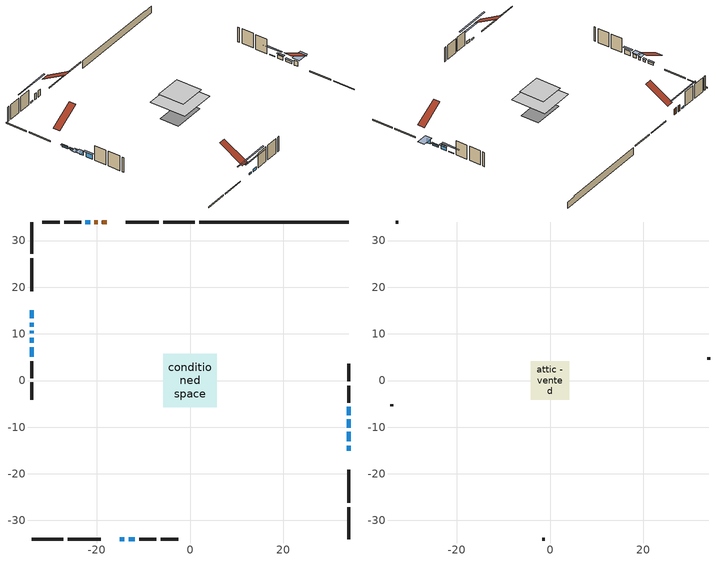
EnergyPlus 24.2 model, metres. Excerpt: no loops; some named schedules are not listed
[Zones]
conditioned space
 floor outside (Floor1 construction): -0.9,-0.9 -0.9,0.9 0.9,0.9 0.9,-0.9 z0.38
 floor adiabatic (AdiabaticFloorConstruction): -5.76,-5.76 -5.76,5.76 5.76,5.76 5.76,-5.76 z2.82
 floor foundation (Slab1 construction): -5.03,-2.97 -5.03,2.97 5.03,2.97 5.03,-2.97 z-1.98
 wall outside (RimJoist1 construction): 1.04,33.98 -5.77,33.98 / -33.98,-33.98 -27.17,-33.98 / -33.98,33.98 -33.98,27.17 / 33.98,-33.98 33.98,-27.17 z0.38:0.68
 wall outside (RimJoist2 construction): -6.7,33.98 -13.8,33.98 / -26.24,-33.98 -19.13,-33.98 / -33.98,26.24 -33.98,19.13 / 33.98,-26.24 33.98,-19.13 z0.38:0.68
 wall outside (AdiabaticWallConstruction 1): -17.87,33.98 -18.86,33.98 / -19.79,33.98 -20.5,33.98 z0.38:2.41
 wall outside (AdiabaticWallConstruction): 33.98,-15.06 33.98,-13.95 z0.38:1.98; 33.98,-13.02 33.98,-11.04 / -33.98,15.06 -33.98,13.34 / -33.98,12.41 -33.98,11.55 z0.38:1.09; -21.42,33.98 -22.42,33.98 / -15.06,-33.98 -14.07,-33.98 z0.38:0.84; -33.98,10.62 -33.98,10.11 z0.38:1.3; 33.98,-10.11 33.98,-8.36 / -33.98,9.18 -33.98,8.06 z0.38:1.55; 33.98,-7.43 33.98,-5.67 z0.38:0.63; -33.98,7.14 -33.98,5.1 z0.38:1.85; -13.14,-33.98 -11.79,-33.98 z0.38:1.19
 wall outside (Wall1 construction): -23.34,33.98 -26.99,33.98 / -10.87,-33.98 -7.22,-33.98 / -33.98,4.17 -33.98,0.53 / 33.98,-4.75 33.98,-1.1 z0.38:5.26
 wall outside (Wall2 construction): -27.92,33.98 -31.65,33.98 / -6.3,-33.98 -2.56,-33.98 / -33.98,-0.4 -33.98,-4.13 / 33.98,-0.18 33.98,3.56 z0.38:5.26
 wall foundation (FoundationWall1 construction): 1.97,33.98,-1.98 1.97,33.98,0.38 30.78,33.98,0.38 30.78,33.98,0.1 33.98,33.98,0.1 33.98,33.98,-1.98
 window (WindowConstruction 8): 33.98,-15.06 33.98,-13.95 z0.38:1.98
 window (WindowConstruction 5): 33.98,-13.02 33.98,-11.04 z0.38:1.09
 window (WindowConstruction 6): -33.98,15.06 -33.98,13.34 z0.38:1.09
 window (WindowConstruction 7): -33.98,12.41 -33.98,11.55 z0.38:1.09
 window (WindowConstruction 10): -21.42,33.98 -22.42,33.98 z0.38:0.84
 window (WindowConstruction 11): -15.06,-33.98 -14.07,-33.98 z0.38:0.84
 window (WindowConstruction 9): -33.98,10.62 -33.98,10.11 z0.38:1.29
 window (WindowConstruction): 33.98,-10.11 33.98,-8.36 z0.38:1.55
 window (WindowConstruction 1): 33.98,-7.43 33.98,-5.68 z0.38:0.63
 window (WindowConstruction 2): -33.98,9.18 -33.98,8.06 z0.38:1.55
 window (WindowConstruction 3): -33.98,7.14 -33.98,5.1 z0.38:1.85
 window (WindowConstruction 4): -13.14,-33.98 -11.8,-33.98 z0.38:1.19
 door (Door): -17.87,33.98 -18.86,33.98 z0.38:2.41
 door (Door 1): -19.79,33.98 -20.49,33.98 z0.38:2.41
 ceiling adiabatic (AdiabaticFloorConstruction): 5.76,-5.76 5.76,5.76 -5.76,5.76 -5.76,-5.76 z2.82
attic - vented
 floor to conditioned space (Floor2 construction Reversed): -4.11,-4.11 -4.11,4.11 4.11,4.11 4.11,-4.11 z5.26
 wall outside (Wall3 construction): -32.58,33.98 -33.05,33.98 / -1.63,-33.98 -1.16,-33.98 / -33.98,-5.06 -33.98,-5.53 / 33.98,4.49 33.98,4.96 z0.38:5.26
 roof outside (Roof1 construction): -16.94,33.98,5.26 -16.94,26.34,9.71 -14.73,26.34,9.71 -14.73,33.98,5.26; -15.99,-33.98,5.26 -15.99,-26.34,9.71 -18.2,-26.34,9.71 -18.2,-33.98,5.26; -33.98,15.99,5.26 -26.34,15.99,9.71 -26.34,18.2,9.71 -33.98,18.2,5.26; 33.98,-15.99,5.26 26.34,-15.99,9.71 26.34,-18.2,9.71 33.98,-18.2,5.26
shading: 33.98,-13.34 33.98,-15.67 37.64,-15.67 37.64,-13.34 z2.59; 33.98,-10.89 33.98,-13.17 34.44,-13.17 34.44,-10.89 z1.24; -33.98,13.19 -33.98,15.21 -34.44,15.21 -34.44,13.19 z1.24; -33.98,11.4 -33.98,12.56 -34.44,12.56 -34.44,11.4 z1.24; -27.9,33.98 -15.93,33.98 -15.93,34.27 -27.9,34.27 z6.33; -8.58,-33.98 -20.55,-33.98 -20.55,-34.27 -8.58,-34.27 z6.33; -33.98,9.81 -33.98,10.92 -35.5,10.92 -35.5,9.81 z1.59; 33.98,-8.06 33.98,-10.41 34.44,-10.41 34.44,-8.06 z1.85; 33.98,-3.54 33.98,-9.56 34.44,-9.56 34.44,-3.54 z2.76; -33.98,7.77 -33.98,9.48 -35.5,9.48 -35.5,7.77 z1.85; -33.98,4.64 -33.98,7.6 -34.59,7.6 -34.59,4.64 z2.31; -8.13,-33.98 -16.8,-33.98 -16.8,-34.27 -8.13,-34.27 z4.85
[Building]
Building 1: Terrain=Suburbs
[Site:Location]
Edmonton Intl AP_AB: Latitude {deg}=53.31; Longitude {deg}=-113.58; Time Zone {hr}=-7; Elevation {m}=723; Keep Site Location Information=Yes
[Site:GroundTemperature:Shallow]
-1.56185, -3.61833, -3.78302, -2.80711, 1.11059, 5.01004, 8.39065, 10.5322, 10.7141, 8.97234, 5.67794, 1.89811
[Site:WaterMainsTemperature]
Calculation Method=Schedule; Temperature Schedule=mains temperature schedule
[Material] Roughness=Rough; Thermal Absorptance=0.9
Name | Thickness {m} | Conductivity {W/m-K} | Density {kg/m3} | Specific Heat {J/kg-K} | Solar Absorptance | Visible Absorptance
asphalt or fiberglass shingles | 0.00635 | 0.162714 | 1121.4 | 1465.45 | 0.4 | 0.4
ceiling loosefill ins | 0.254 | 0.0480833 | 16.02 | 1046.75 | 0.7 | 0.7
ceiling stud and cavity | 0.1397 | 0.3212 | 65.682 | 1177.47 | 0.7 | 0.7
concrete 4.0 in. | 0.1016 | 1.803125 | 2242.8 | 837.4 | 0.7 | 0.7
concrete 8.0 in. | 0.2032 | 1.803125 | 2242.8 | 837.4 | 0.7 | 0.7
door material | 0.04445 | 0.053851 | 512.64 | 1214.23 | 0.7 | 0.7
door material 1 | 0.04445 | 0.0451087 | 512.64 | 1214.23 | 0.7 | 0.7
exterior vertical ins | 0.0457286 | 0.029427 | 32.04 | 1214.23 | 0.7 | 0.7
floor covering | 0.0127 | 0.0433444 | 54.468 | 1339.84 | 0.6 | 0.6
floor rigid ins; rim joist rigid ins; wall rigid ins | 0.051816 | 0.029427 | 32.04 | 1214.23 | 0.7 | 0.7
floor rigid ins 1; wall rigid ins 1 | 0.512978 | 0.029427 | 32.04 | 1214.23 | 0.7 | 0.7
floor stud and cavity | 0.1397 | 0.102082 | 92.3553 | 1139.71 | 0.7 | 0.7
floor stud and cavity 1 | 0.1397 | 1.75129 | 37.0049 | 1207.88 | 0.7 | 0.7
furniture material conditioned space 1 | 0.1524 | 0.115458 | 640.8 | 1214.23 | 0.6 | 0.6
gypsum board | 0.0127 | 0.160291 | 801 | 837.4 | 0.6 | 0.6
gypsum board 1 | 0.0127 | 0.160291 | 801 | 837.4 | 0.7 | 0.7
osb sheathing 0.5 in. | 0.0127 | 0.115458 | 512.64 | 1214.23 | 0.7 | 0.7
osb sheathing 0.75 in. | 0.01905 | 0.115458 | 512.64 | 1214.23 | 0.7 | 0.7
osb sheathing 2.0 in. | 0.0508 | 0.115458 | 512.64 | 1214.23 | 0.7 | 0.7
rim joist stud and cavity | 0.0508 | 0.0402607 | 125.044 | 1163.47 | 0.6 | 0.6
rim joist stud and cavity 1 | 0.0508 | 0.029095 | 125.044 | 1163.47 | 0.6 | 0.6
wall stud and cavity | 0.1397 | 0.251076 | 139.0536 | 1170.24 | 0.7 | 0.7
wall stud and cavity 1 | 0.1397 | 0.238976 | 139.0536 | 1170.24 | 0.7 | 0.7
wall stud and cavity 2 | 0.0889 | 6.9971 | 50.32683 | 1063.81 | 0.6 | 0.6
wall stud and cavity 3 | 0.0889 | 0.380278 | 52.3479 | 1209.89 | 0.7 | 0.7
wall stud and cavity 4 | 0.0889 | 0.391764 | 83.0341 | 1211.67 | 0.7 | 0.7
wood siding | 0.0254 | 0.102417 | 544.68 | 1172.36 | 0.4 | 0.4
wood siding 1 | 0.00254 | 0.102417 | 544.68 | 1172.36 | 0.4 | 0.4
wood siding 2; wood siding 3; wood siding 4 | 0.0254 | 0.102417 | 544.68 | 1172.36 | 0.7 | 0.7
[WindowMaterial:SimpleGlazingSystem]
Name | U-Factor {W/m2-K} | Solar Heat Gain Coefficient
WindowMaterial | 2.188869 | 0.56
WindowMaterial 1 | 2.45517 | 0.3
WindowMaterial 10 | 5.31915 | 0.49
WindowMaterial 2 | 2.3047 | 0.45
WindowMaterial 3 | 2.07588 | 0.65
WindowMaterial 4 | 4.31925 | 0.54
WindowMaterial 5 | 2.293912 | 0.46
WindowMaterial 6 | 2.31265 | 0.44
WindowMaterial 7 | 2.14515 | 0.57
WindowMaterial 8 | 2.14117 | 0.58
WindowMaterial 9 | 2.16843 | 0.55
[Construction]
AdiabaticFloorConstruction: floor stud and cavity 1, floor rigid ins 1, osb sheathing 0.75 in., floor covering
AdiabaticWallConstruction: wood siding 3, wall rigid ins 1, wall stud and cavity 3, gypsum board
AdiabaticWallConstruction 1: wood siding 4, wall rigid ins 1, wall stud and cavity 3, gypsum board
Door: door material
Door 1: door material 1
Floor1 construction: floor stud and cavity, floor rigid ins, osb sheathing 0.75 in., floor covering
Floor2 construction Reversed: gypsum board, ceiling stud and cavity, ceiling loosefill ins
FoundationWall1 construction: concrete 8.0 in., gypsum board 1
furniture construction conditioned space 1: furniture material conditioned space 1
PartitionWallConstruction: gypsum board, wall stud and cavity 4, gypsum board
RimJoist1 construction: wood siding 2, rim joist rigid ins, osb sheathing 2.0 in., rim joist stud and cavity
RimJoist2 construction: wood siding 2, osb sheathing 2.0 in., rim joist stud and cavity 1
Roof1 construction: asphalt or fiberglass shingles
Slab1 construction: concrete 4.0 in.
Wall1 construction: wood siding, wall rigid ins, osb sheathing 0.5 in., wall stud and cavity, gypsum board
Wall2 construction: wood siding, wall rigid ins, osb sheathing 0.5 in., wall stud and cavity 1, gypsum board
Wall3 construction: wood siding 1, wall stud and cavity 2
WindowConstruction: WindowMaterial
WindowConstruction 1: WindowMaterial 1
WindowConstruction 10; WindowConstruction 11: WindowMaterial 10
WindowConstruction 2: WindowMaterial 2
WindowConstruction 3: WindowMaterial 3
WindowConstruction 4: WindowMaterial 4
WindowConstruction 5: WindowMaterial 5
WindowConstruction 6: WindowMaterial 6
WindowConstruction 7: WindowMaterial 7
WindowConstruction 8: WindowMaterial 8
WindowConstruction 9: WindowMaterial 9
[Zone] Multiplier=1; Part of Total Floor Area=Yes
Name | Volume {m3}
attic - vented | 46.6133
conditioned space | 488.8
[Space]
Name | Zone | Volume {m3}
attic - vented 1 | attic - vented | 46.6133
conditioned space 1 | conditioned space | 488.8
[ZoneInfiltration:EffectiveLeakageArea]
infil attic - vented 1: Zone or Space=attic - vented 1; Schedule=Always On Discrete; Effective Air Leakage Area {cm2}=2349.22; Stack Coefficient=0.000648953; Wind Coefficient=1.72118e-05
[ZoneMixing]
whole house fan mix: Zone or Space=attic - vented; Schedule=Always On Continuous; Design Flow Rate Calculation Method=Flow/Zone; Design Flow Rate {m3/s}=0; Source Zone or Space=conditioned space
[SurfaceProperty:ExposedFoundationPerimeter]
Slab1: Exposed Perimeter Calculation Method=TotalExposedPerimeter; Total Exposed Perimeter {m}=32.005
[InternalMass] Zone or ZoneList=conditioned space; Space or SpaceList=conditioned space 1
Name | Construction | Surface Area {m2}
furniture mass conditioned space 1 | furniture construction conditioned space 1 | 78.332
partition wall mass | PartitionWallConstruction | 195.83
[Lights]
interior lighting: Zone or ZoneList or Space or SpaceList=conditioned space 1; Schedule=interior lighting schedule; Design Level Calculation Method=LightingLevel; Lighting Level {W}=343.2; Return Air Fraction=0; Fraction Radiant=0.6; Fraction Visible=0.2; Fraction Replaceable=1
[People]
occupants: Zone or ZoneList or Space or SpaceList=conditioned space 1; Number of People Schedule=occupants schedule; Number of People Calculation Method=People; Number of People=3; Fraction Radiant=0.314171; Sensible Heat Fraction=0.56303; Activity Level Schedule=occupants activity schedule; Carbon Dioxide Generation Rate {m3/s-W}=0; Enable ASHRAE 55 Comfort Warnings=No; Mean Radiant Temperature Calculation Type=EnclosureAveraged
[ElectricEquipment] Zone or ZoneList or Space or SpaceList=conditioned space 1; Design Level Calculation Method=EquipmentLevel
Name | Schedule | Design Level {W} | Fraction Latent | Fraction Radiant | Fraction Lost
clothes dryer | clothes dryer schedule | 140.772 | 0.015 | 0.081 | 0.85
clothes washer | clothes washer schedule | 32.1985 | 0.03 | 0.162 | 0.7
cooking range | cooking range schedule | 215.147 | 0.08 | 0.432 | 0.2
dishwasher | dishwasher schedule | 66.8632 | 0.3 | 0.18 | 0.4
fridge | fridge schedule | 72.9452 | 0 | 0.6 | 0
mech vent bath fan 0 | mech vent bath fan 0 schedule | 50.2 | 0 | 0 | 1
mech vent bath fan 1 | mech vent bath fan 1 schedule | 50.2 | 0 | 0 | 1
mech vent bath fan 2 | mech vent bath fan 2 schedule | 50.2 | 0 | 0 | 1
mech vent house fan | mech vent house fan schedule | 0 | 0 | 0 | 1
mech vent house fan cfis | mech vent house fan cfis schedule | 0 | 0 | 0 | 0
mech vent range fan 0 | mech vent range fan 0 schedule | 57 | 0 | 0 | 1
misc plug loads | misc plug loads schedule | 494.7 | 0.045 | 0.513 | 0.1
whole house fan | Always On Discrete | 0 | 0 | 0 | 1
[OtherEquipment] Zone or ZoneList or Space or SpaceList=conditioned space 1; Design Level Calculation Method=EquipmentLevel
Name | Fuel Type | Schedule | Design Level {W} | Fraction Latent | Fraction Radiant | Fraction Lost
clothes dryer 1 | Electricity | clothes dryer schedule | 0 | 0.015 | 0.081 | 0.85
cooking range 1 | Electricity | cooking range schedule | 0 | 0.08 | 0.432 | 0.2
general water use latent | None | general water use schedule | 62.594 | 1 | 0 | 0
general water use sensible | None | general water use schedule | -61.6891 | 0 | 0.6 | 0
mech vent house fan latent load | None | Always On Discrete | 0 | 1 | 0 | 0
mech vent house fan sensible load | None | Always On Discrete | 0 | 0 | 0 | 0
water heater energy adjustment1 | NaturalGas | Always On Discrete | 0.01 | 0 | 0 | 1
[ZoneInfiltration:DesignFlowRate] Zone or ZoneList or Space or SpaceList=conditioned space 1; Schedule=Always On Discrete; Design Flow Rate Calculation Method=Flow/Zone; Design Flow Rate {m3/s}=0
infil flow; natural vent flow; whole house fan flow
[AvailabilityManager:Scheduled]
furnace airloop Availability Manager: Schedule=Always On Discrete
[Foundation:Kiva]
Foundation Kiva 1: Initial Indoor Air Temperature {C}=18; Wall Height Above Grade {m}=0.379994; Wall Depth Below Slab {m}=0.2032; Custom Block Material Name 1=exterior vertical ins; Custom Block Depth 1 {m}=2.36001; Custom Block X Position 1 {m}=0.2159; Custom Block Z Position 1 {m}=0
[Foundation:Kiva:Settings]
Soil Conductivity {W/m-K}=0.849921; Soil Density {kg/m3}=1842.3; Soil Specific Heat {J/kg-K}=418.7; Ground Solar Absorptivity=0.9; Ground Thermal Absorptivity=0.9; Ground Surface Roughness {m}=0.03; Far-Field Width {m}=40; Deep-Ground Boundary Condition=ZeroFlux; Deep-Ground Depth {m}=40; Minimum Cell Dimension {m}=0.2; Maximum Cell Growth Coefficient=3; Simulation Timestep=Timestep
[Exterior:Lights]
exterior lighting: Schedule=exterior lighting schedule; Design Level {W}=75.6
[EnergyManagementSystem:GlobalVariable]
furnace_airloop_Fan_RTF
infil_program_Qfan
infil_program_Qinf
natural_vent_program_Qnv
natural_vent_program_Qwhf
[EnergyManagementSystem:Sensor]
Name | Output:Variable or Output:Meter Index Key | Output:Variable or Output:Meter
airflow_gain | infil flow | Infiltration Sensible Heat Gain Energy
airflow_gain_1 | natural vent flow | Infiltration Sensible Heat Gain Energy
airflow_gain_2 | whole house fan flow | Infiltration Sensible Heat Gain Energy
airflow_loss | infil flow | Infiltration Sensible Heat Loss Energy
airflow_loss_1 | natural vent flow | Infiltration Sensible Heat Loss Energy
airflow_loss_2 | whole house fan flow | Infiltration Sensible Heat Loss Energy
clg_load_cond |  | Cooling:EnergyTransfer:Zone:CONDITIONED SPACE
clg_sp_s; clg_sp_s_1 | cooling setpoint | Schedule Value
clothes_dryer_exhaust_0_sch_s | clothes dryer exhaust 0 schedule | Schedule Value
cool_season | cooling season schedule | Schedule Value
htg_load_cond |  | Heating:EnergyTransfer:Zone:CONDITIONED SPACE
htg_sp_s; htg_sp_s_1 | heating setpoint | Schedule Value
ig_ee_conv | clothes dryer | Electric Equipment Convective Heating Energy
ig_ee_conv_2 | cooking range | Electric Equipment Convective Heating Energy
ig_ee_conv_4 | fridge | Electric Equipment Convective Heating Energy
ig_ee_conv_5 | misc plug loads | Electric Equipment Convective Heating Energy
ig_ee_conv_6 | whole house fan | Electric Equipment Convective Heating Energy
ig_ee_rad | clothes dryer | Electric Equipment Radiant Heating Energy
ig_ee_rad_2 | cooking range | Electric Equipment Radiant Heating Energy
ig_ee_rad_4 | fridge | Electric Equipment Radiant Heating Energy
ig_ee_rad_5 | misc plug loads | Electric Equipment Radiant Heating Energy
ig_ee_rad_6 | whole house fan | Electric Equipment Radiant Heating Energy
ig_lgt_conv | interior lighting | Lights Convective Heating Energy
ig_lgt_rad | interior lighting | Lights Radiant Heating Energy
ig_lgt_vis | interior lighting | Lights Visible Radiation Heating Energy
ig_oe_conv | clothes dryer 1 | Other Equipment Convective Heating Energy
ig_oe_conv_1 | cooking range 1 | Other Equipment Convective Heating Energy
ig_oe_conv_2 | general water use latent | Other Equipment Convective Heating Energy
ig_oe_conv_3 | general water use sensible | Other Equipment Convective Heating Energy
ig_oe_conv_4 | water heater energy adjustment1 | Other Equipment Convective Heating Energy
ig_oe_rad | clothes dryer 1 | Other Equipment Radiant Heating Energy
ig_oe_rad_1 | cooking range 1 | Other Equipment Radiant Heating Energy
ig_oe_rad_2 | general water use latent | Other Equipment Radiant Heating Energy
ig_oe_rad_3 | general water use sensible | Other Equipment Radiant Heating Energy
ig_oe_rad_4 | water heater energy adjustment1 | Other Equipment Radiant Heating Energy
ig_ppl_conv | occupants | People Convective Heating Energy
ig_ppl_rad | occupants | People Radiant Heating Energy
im_conv | furniture mass conditioned space 1 | Surface Inside Face Convection Heat Gain Energy
im_conv_1 | partition wall mass | Surface Inside Face Convection Heat Gain Energy
im_ig | furniture mass conditioned space 1 | Surface Inside Face Internal Gains Radiation Heat Gain Energy
im_ig_1 | partition wall mass | Surface Inside Face Internal Gains Radiation Heat Gain Energy
im_lgt | furniture mass conditioned space 1 | Surface Inside Face Lights Radiation Heat Gain Energy
im_lgt_1 | partition wall mass | Surface Inside Face Lights Radiation Heat Gain Energy
im_sol | furniture mass conditioned space 1 | Surface Inside Face Solar Radiation Heat Gain Energy
im_sol_1 | partition wall mass | Surface Inside Face Solar Radiation Heat Gain Energy
im_surf | furniture mass conditioned space 1 | Surface Inside Face Net Surface Thermal Radiation Heat Gain Energy
im_surf_1 | partition wall mass | Surface Inside Face Net Surface Thermal Radiation Heat Gain Energy
mech_vent_bath_fan_0_sch_s | mech vent bath fan 0 schedule | Schedule Value
mech_vent_bath_fan_1_sch_s | mech vent bath fan 1 schedule | Schedule Value
mech_vent_bath_fan_2_sch_s | mech vent bath fan 2 schedule | Schedule Value
mech_vent_range_fan_0_sch_s | mech vent range fan 0 schedule | Schedule Value
mv_conv | mech vent bath fan 0 | Electric Equipment Convective Heating Energy
mv_conv_1 | mech vent bath fan 1 | Electric Equipment Convective Heating Energy
mv_conv_2 | mech vent bath fan 2 | Electric Equipment Convective Heating Energy
mv_conv_3 | mech vent house fan | Electric Equipment Convective Heating Energy
mv_conv_4 | mech vent house fan cfis | Electric Equipment Convective Heating Energy
mv_conv_5 | mech vent range fan 0 | Electric Equipment Convective Heating Energy
mv_conv_6 | mech vent house fan latent load | Other Equipment Convective Heating Energy
mv_conv_7 | mech vent house fan sensible load | Other Equipment Convective Heating Energy
mv_rad | mech vent bath fan 0 | Electric Equipment Radiant Heating Energy
mv_rad_1 | mech vent bath fan 1 | Electric Equipment Radiant Heating Energy
mv_rad_2 | mech vent bath fan 2 | Electric Equipment Radiant Heating Energy
mv_rad_3 | mech vent house fan | Electric Equipment Radiant Heating Energy
mv_rad_4 | mech vent house fan cfis | Electric Equipment Radiant Heating Energy
mv_rad_5 | mech vent range fan 0 | Electric Equipment Radiant Heating Energy
mv_rad_6 | mech vent house fan latent load | Other Equipment Radiant Heating Energy
mv_rad_7 | mech vent house fan sensible load | Other Equipment Radiant Heating Energy
natural_vent_s | natural vent schedule | Schedule Value
out_pb_s |  | Site Outdoor Air Barometric Pressure
out_wt_s |  | Site Outdoor Air Humidity Ratio
site_vw_s |  | Site Wind Speed
ss_back_out | Window1 | Surface Window Shortwave from Zone Back Out Window Heat Transfer Rate
ss_back_out_1 | Window10 | Surface Window Shortwave from Zone Back Out Window Heat Transfer Rate
ss_back_out_10 | Window8 | Surface Window Shortwave from Zone Back Out Window Heat Transfer Rate
ss_back_out_11 | Window9 | Surface Window Shortwave from Zone Back Out Window Heat Transfer Rate
ss_back_out_2 | Window12 | Surface Window Shortwave from Zone Back Out Window Heat Transfer Rate
ss_back_out_3 | Window14 | Surface Window Shortwave from Zone Back Out Window Heat Transfer Rate
ss_back_out_4 | Window15 | Surface Window Shortwave from Zone Back Out Window Heat Transfer Rate
ss_back_out_5 | Window16 | Surface Window Shortwave from Zone Back Out Window Heat Transfer Rate
ss_back_out_6 | Window3 | Surface Window Shortwave from Zone Back Out Window Heat Transfer Rate
ss_back_out_7 | Window4 | Surface Window Shortwave from Zone Back Out Window Heat Transfer Rate
ss_back_out_8 | Window5 | Surface Window Shortwave from Zone Back Out Window Heat Transfer Rate
ss_back_out_9 | Window6 | Surface Window Shortwave from Zone Back Out Window Heat Transfer Rate
ss_conv | Door1 | Surface Inside Face Convection Heat Gain Energy
ss_conv_1 | Door2 | Surface Inside Face Convection Heat Gain Energy
ss_conv_10 | Window5 | Surface Inside Face Convection Heat Gain Energy
ss_conv_11 | Window6 | Surface Inside Face Convection Heat Gain Energy
ss_conv_12 | Window8 | Surface Inside Face Convection Heat Gain Energy
ss_conv_13 | Window9 | Surface Inside Face Convection Heat Gain Energy
ss_conv_2 | Window1 | Surface Inside Face Convection Heat Gain Energy
ss_conv_3 | Window10 | Surface Inside Face Convection Heat Gain Energy
ss_conv_4 | Window12 | Surface Inside Face Convection Heat Gain Energy
ss_conv_5 | Window14 | Surface Inside Face Convection Heat Gain Energy
ss_conv_6 | Window15 | Surface Inside Face Convection Heat Gain Energy
ss_conv_7 | Window16 | Surface Inside Face Convection Heat Gain Energy
ss_conv_8 | Window3 | Surface Inside Face Convection Heat Gain Energy
ss_conv_9 | Window4 | Surface Inside Face Convection Heat Gain Energy
ss_ig | Door1 | Surface Inside Face Internal Gains Radiation Heat Gain Energy
ss_ig_1 | Door2 | Surface Inside Face Internal Gains Radiation Heat Gain Energy
ss_ig_10 | Window5 | Surface Inside Face Internal Gains Radiation Heat Gain Energy
ss_ig_11 | Window6 | Surface Inside Face Internal Gains Radiation Heat Gain Energy
ss_ig_12 | Window8 | Surface Inside Face Internal Gains Radiation Heat Gain Energy
ss_ig_13 | Window9 | Surface Inside Face Internal Gains Radiation Heat Gain Energy
ss_ig_2 | Window1 | Surface Inside Face Internal Gains Radiation Heat Gain Energy
ss_ig_3 | Window10 | Surface Inside Face Internal Gains Radiation Heat Gain Energy
ss_ig_4 | Window12 | Surface Inside Face Internal Gains Radiation Heat Gain Energy
ss_ig_5 | Window14 | Surface Inside Face Internal Gains Radiation Heat Gain Energy
ss_ig_6 | Window15 | Surface Inside Face Internal Gains Radiation Heat Gain Energy
ss_ig_7 | Window16 | Surface Inside Face Internal Gains Radiation Heat Gain Energy
ss_ig_8 | Window3 | Surface Inside Face Internal Gains Radiation Heat Gain Energy
ss_ig_9 | Window4 | Surface Inside Face Internal Gains Radiation Heat Gain Energy
ss_lgt | Door1 | Surface Inside Face Lights Radiation Heat Gain Energy
ss_lgt_1 | Door2 | Surface Inside Face Lights Radiation Heat Gain Energy
ss_sol | Door1 | Surface Inside Face Solar Radiation Heat Gain Energy
ss_sol_1 | Door2 | Surface Inside Face Solar Radiation Heat Gain Energy
ss_surf | Door1 | Surface Inside Face Net Surface Thermal Radiation Heat Gain Energy
ss_surf_1 | Door2 | Surface Inside Face Net Surface Thermal Radiation Heat Gain Energy
ss_surf_10 | Window5 | Surface Inside Face Net Surface Thermal Radiation Heat Gain Energy
ss_surf_11 | Window6 | Surface Inside Face Net Surface Thermal Radiation Heat Gain Energy
ss_surf_12 | Window8 | Surface Inside Face Net Surface Thermal Radiation Heat Gain Energy
ss_surf_13 | Window9 | Surface Inside Face Net Surface Thermal Radiation Heat Gain Energy
ss_surf_2 | Window1 | Surface Inside Face Net Surface Thermal Radiation Heat Gain Energy
ss_surf_3 | Window10 | Surface Inside Face Net Surface Thermal Radiation Heat Gain Energy
ss_surf_4 | Window12 | Surface Inside Face Net Surface Thermal Radiation Heat Gain Energy
ss_surf_5 | Window14 | Surface Inside Face Net Surface Thermal Radiation Heat Gain Energy
ss_surf_6 | Window15 | Surface Inside Face Net Surface Thermal Radiation Heat Gain Energy
ss_surf_7 | Window16 | Surface Inside Face Net Surface Thermal Radiation Heat Gain Energy
ss_surf_8 | Window3 | Surface Inside Face Net Surface Thermal Radiation Heat Gain Energy
ss_surf_9 | Window4 | Surface Inside Face Net Surface Thermal Radiation Heat Gain Energy
ss_trans_in | Window1 | Surface Window Transmitted Solar Radiation Rate
ss_trans_in_1 | Window10 | Surface Window Transmitted Solar Radiation Rate
ss_trans_in_10 | Window8 | Surface Window Transmitted Solar Radiation Rate
ss_trans_in_11 | Window9 | Surface Window Transmitted Solar Radiation Rate
ss_trans_in_2 | Window12 | Surface Window Transmitted Solar Radiation Rate
ss_trans_in_3 | Window14 | Surface Window Transmitted Solar Radiation Rate
ss_trans_in_4 | Window15 | Surface Window Transmitted Solar Radiation Rate
ss_trans_in_5 | Window16 | Surface Window Transmitted Solar Radiation Rate
ss_trans_in_6 | Window3 | Surface Window Transmitted Solar Radiation Rate
